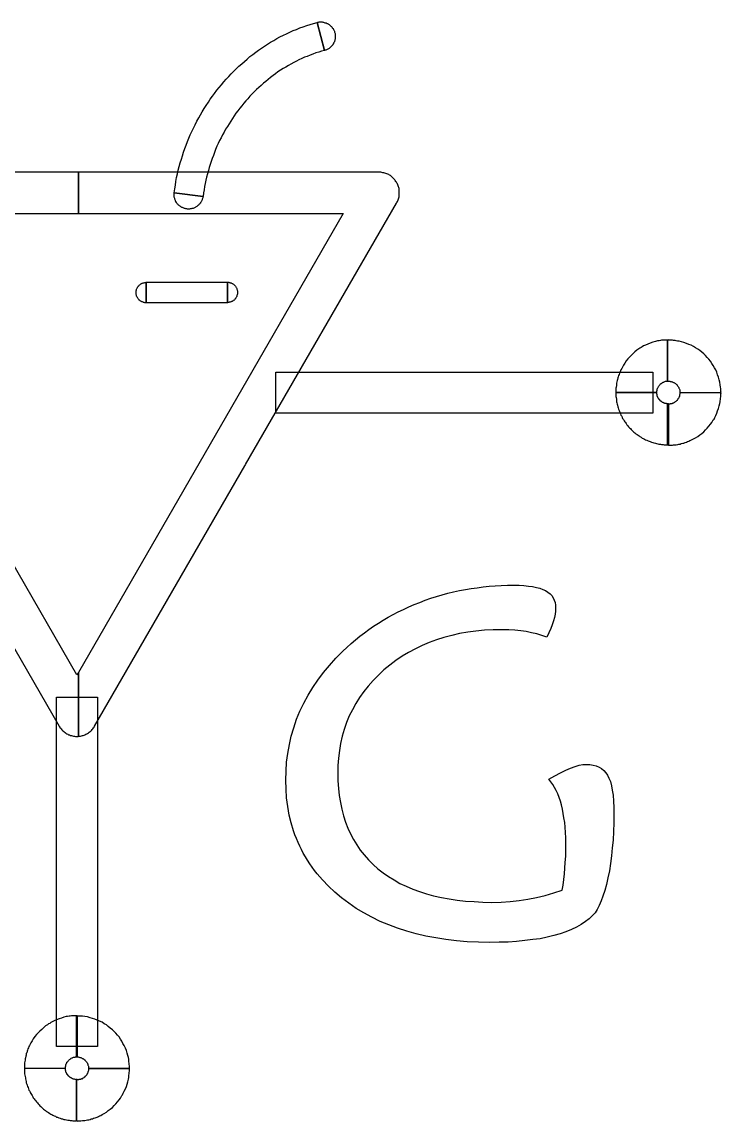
# Model space of a CAD drawing. Extents: x 0 to 100, y 0 to 29.2.
# Drawn here: x 15.4 to 33.57, y 0.65 to 29.21 of the extents above; entities that cross this region are included whole.
import ezdxf

# ---------------------------------------------------------------- set-up
doc = ezdxf.new("R2010")
doc.units = 0
doc.layers.get('0').update_dxf_attribs({"linetype": 'CONTINUOUS'})

msp = doc.modelspace()

# ---------------------------------------------------------------- linework, layer by layer
at = {"color": 7}
for points in [[(20.106271, 24.675073), (19.356271, 24.768873), (19.36877, 24.868883), (19.387521, 24.968883), (19.40002, 25.062683), (19.418771, 25.162693), (19.443771, 25.256393), (19.462522, 25.356403), (19.487523, 25.450203), (19.512523, 25.543903), (19.543773, 25.637703), (19.568774, 25.731503), (19.600024, 25.825203), (19.631274, 25.919003), (19.668774, 26.006503), (19.700024, 26.100203), (19.737524, 26.187704), (19.775024, 26.275204), (19.818774, 26.362704), (19.856274, 26.450204), (19.900024, 26.537704), (19.943774, 26.625204), (19.993774, 26.712704), (20.037524, 26.793904), (20.087524, 26.875204), (20.137524, 26.956404), (20.187524, 27.037704), (20.243774, 27.118904), (20.293774, 27.200204), (20.350024, 27.275204), (20.406274, 27.350204), (20.462524, 27.431504), (20.525024, 27.500204), (20.587524, 27.575204), (20.643774, 27.650204), (20.706274, 27.719004), (20.775024, 27.787704), (20.837524, 27.856504), (20.906275, 27.925304), (20.975024, 27.994104), (21.037525, 28.056605), (21.112524, 28.119104), (21.181275, 28.181605), (21.250025, 28.244105), (21.325025, 28.306605), (21.400025, 28.362905), (21.475025, 28.419205), (21.550025, 28.475505), (21.625025, 28.525505), (21.706275, 28.581805), (21.781275, 28.631805), (21.862525, 28.681805), (21.943775, 28.725605), (22.025025, 28.775605), (22.106275, 28.819305), (22.193775, 28.863105), (22.275025, 28.900605), (22.362525, 28.944405), (22.450025, 28.981905), (22.537525, 29.013105), (22.625025, 29.050605), (22.712525, 29.081805), (22.800025, 29.113005), (22.887525, 29.144305), (22.981275, 29.169306), (23.068776, 29.194306), (23.262527, 28.463006), (23.187527, 28.444305), (23.112527, 28.419304), (23.037526, 28.400503), (22.962527, 28.369303), (22.887526, 28.344302), (22.812526, 28.313103), (22.743776, 28.288102), (22.675026, 28.256802), (22.600026, 28.219302), (22.531276, 28.188102), (22.462526, 28.150602), (22.387526, 28.113102), (22.325026, 28.075602), (22.256276, 28.031802), (22.187526, 27.994302), (22.118776, 27.950502), (22.050026, 27.906702), (21.987526, 27.856702), (21.925026, 27.812902), (21.862526, 27.762902), (21.800026, 27.712902), (21.737526, 27.662902), (21.675026, 27.612902), (21.612526, 27.556602), (21.556276, 27.506601), (21.493776, 27.450402), (21.437526, 27.394101), (21.381276, 27.337902), (21.325026, 27.275401), (21.268776, 27.212902), (21.218776, 27.156601), (21.162526, 27.094101), (21.112526, 27.031601), (21.062526, 26.962801), (21.012525, 26.900301), (20.962526, 26.837801), (20.912525, 26.769001), (20.868775, 26.700301), (20.825026, 26.631501), (20.781275, 26.562701), (20.737525, 26.487701), (20.693775, 26.418901), (20.656275, 26.343901), (20.612525, 26.275101), (20.575025, 26.200101), (20.537525, 26.125101), (20.500025, 26.050101), (20.468775, 25.975101), (20.431275, 25.893901), (20.400025, 25.818901), (20.375025, 25.737701), (20.343775, 25.662701), (20.318774, 25.581501), (20.287524, 25.5002), (20.262524, 25.425201), (20.243773, 25.3439), (20.218772, 25.2626), (20.200021, 25.1751), (20.175021, 25.0938), (20.162522, 25.0126), (20.143771, 24.9313), (20.131272, 24.8438), (20.118773, 24.7626)], [(23.262512, 28.46285), (23.06876, 29.194151), (23.087512, 29.200151), (23.106263, 29.200151), (23.125014, 29.206152), (23.143765, 29.206152), (23.162516, 29.206152), (23.181267, 29.206152), (23.200018, 29.206152), (23.218769, 29.200151), (23.23752, 29.200151), (23.256271, 29.194151), (23.275022, 29.18815), (23.293773, 29.18815), (23.306272, 29.182149), (23.325023, 29.16965), (23.343774, 29.163649), (23.356273, 29.157649), (23.368772, 29.145147), (23.387523, 29.139146), (23.400021, 29.126647), (23.41252, 29.114148), (23.431271, 29.10165), (23.443773, 29.089151), (23.456272, 29.076652), (23.462572, 29.057951), (23.475071, 29.045452), (23.487569, 29.032953), (23.493869, 29.014152), (23.506368, 28.995451), (23.512668, 28.982952), (23.518968, 28.964151), (23.525267, 28.94545), (23.531466, 28.926749), (23.537666, 28.908049), (23.537666, 28.889348), (23.543965, 28.870547), (23.543965, 28.851846), (23.543965, 28.833045), (23.543965, 28.814344), (23.543965, 28.795643), (23.537666, 28.776942), (23.537666, 28.758141), (23.531466, 28.73944), (23.531466, 28.720739), (23.525267, 28.708241), (23.518968, 28.689439), (23.506469, 28.670739), (23.500269, 28.65824), (23.49407, 28.639539), (23.481571, 28.62704), (23.475272, 28.608339), (23.462773, 28.59584), (23.450271, 28.583341), (23.437772, 28.570842), (23.425273, 28.558344), (23.412774, 28.545842), (23.400275, 28.533343), (23.381524, 28.520844), (23.369026, 28.508345), (23.350275, 28.502344), (23.331523, 28.489846), (23.319025, 28.483845), (23.300274, 28.477844), (23.281523, 28.471843)], [(19.356271, 24.76887), (20.106271, 24.67507), (20.099972, 24.656269), (20.099972, 24.637568), (20.093773, 24.618867), (20.087573, 24.600167), (20.081274, 24.581466), (20.074974, 24.568967), (20.062475, 24.550166), (20.056276, 24.531465), (20.043774, 24.518966), (20.037474, 24.500265), (20.024976, 24.487764), (20.012477, 24.475265), (19.999978, 24.462766), (19.987479, 24.450267), (19.97498, 24.437768), (19.962481, 24.425269), (19.94373, 24.41277), (19.931231, 24.406769), (19.91248, 24.394268), (19.899981, 24.388267), (19.88123, 24.375768), (19.868731, 24.369767), (19.84998, 24.363767), (19.831229, 24.363767), (19.812478, 24.357766), (19.793727, 24.351765), (19.775026, 24.351765), (19.756275, 24.345764), (19.737524, 24.345764), (19.718773, 24.345764), (19.700022, 24.345764), (19.681271, 24.351765), (19.66252, 24.351765), (19.643769, 24.357766), (19.625018, 24.363767), (19.606267, 24.369767), (19.587516, 24.375768), (19.575017, 24.381769), (19.556266, 24.38777), (19.543767, 24.39377), (19.525016, 24.406269), (19.512517, 24.418768), (19.493766, 24.424769), (19.481267, 24.437268), (19.468768, 24.449767), (19.45627, 24.462266), (19.443771, 24.474767), (19.431272, 24.493468), (19.41877, 24.505967), (19.412571, 24.518466), (19.400072, 24.537167), (19.393873, 24.549666), (19.387573, 24.568467), (19.381374, 24.587168), (19.375074, 24.599666), (19.368774, 24.618367), (19.362575, 24.637068), (19.356276, 24.655769), (19.356276, 24.67457), (19.356276, 24.693271), (19.356276, 24.712072), (19.356276, 24.730773), (19.356276, 24.749474)], [(18.630533, 22.443687), (18.630533, 21.912396), (18.618034, 21.912396), (18.605535, 21.912396), (18.593036, 21.912396), (18.574285, 21.918397), (18.561786, 21.918397), (18.549287, 21.924398), (18.536788, 21.930399), (18.524289, 21.930399), (18.51809, 21.936399), (18.505591, 21.9424), (18.493092, 21.948401), (18.480593, 21.954402), (18.474394, 21.960402), (18.461893, 21.972901), (18.449394, 21.978902), (18.443195, 21.984903), (18.436895, 21.997402), (18.424396, 22.003403), (18.418096, 22.015901), (18.411897, 22.0284), (18.405597, 22.034401), (18.399298, 22.0469), (18.393098, 22.059399), (18.386799, 22.071898), (18.380599, 22.084397), (18.3743, 22.096896), (18.3743, 22.109395), (18.368, 22.121894), (18.368, 22.134392), (18.368, 22.146891), (18.368, 22.15939), (18.368, 22.171889), (18.368, 22.190691), (18.368, 22.203189), (18.368, 22.215688), (18.368, 22.228187), (18.3743, 22.240686), (18.3743, 22.253185), (18.380599, 22.265684), (18.386799, 22.278183), (18.393098, 22.290682), (18.399298, 22.303181), (18.405597, 22.31568), (18.411897, 22.32168), (18.418096, 22.334179), (18.424396, 22.346678), (18.436895, 22.352679), (18.443195, 22.365178), (18.449394, 22.371179), (18.461893, 22.377179), (18.474394, 22.389678), (18.480593, 22.395679), (18.493092, 22.40168), (18.505591, 22.407681), (18.51809, 22.413681), (18.524289, 22.419682), (18.536788, 22.419682), (18.549287, 22.425683), (18.561786, 22.431684), (18.574285, 22.431684), (18.593036, 22.437684), (18.605535, 22.437684), (18.618034, 22.437684)], [(18.631259, 22.443687), (20.73751, 22.443687), (20.73751, 21.912396), (18.631259, 21.912396)], [(20.73751, 21.912387), (20.73751, 22.443677), (20.750009, 22.443677), (20.762508, 22.443677), (20.775007, 22.443677), (20.787506, 22.437676), (20.800008, 22.437676), (20.812507, 22.431676), (20.825005, 22.425675), (20.837504, 22.425675), (20.850003, 22.419674), (20.862502, 22.413673), (20.875001, 22.407673), (20.8812, 22.401672), (20.893699, 22.395671), (20.906198, 22.383172), (20.912397, 22.377172), (20.924896, 22.371171), (20.931196, 22.358672), (20.937395, 22.352671), (20.949894, 22.340172), (20.956194, 22.327673), (20.962494, 22.321673), (20.968693, 22.309174), (20.974892, 22.296675), (20.981192, 22.284176), (20.987491, 22.271677), (20.987491, 22.259178), (20.993791, 22.246679), (20.993791, 22.23418), (20.99999, 22.21866), (20.99999, 22.206161), (20.99999, 22.193662), (20.99999, 22.174861), (20.99999, 22.162362), (20.99999, 22.149863), (20.99999, 22.137364), (20.993791, 22.124865), (20.993791, 22.112366), (20.987491, 22.099867), (20.987491, 22.087368), (20.981192, 22.074869), (20.974892, 22.06237), (20.968693, 22.049871), (20.962494, 22.037372), (20.956194, 22.031372), (20.949894, 22.018873), (20.937395, 22.006374), (20.931196, 22.000373), (20.924896, 21.987874), (20.912397, 21.981873), (20.906198, 21.975873), (20.893699, 21.963374), (20.8812, 21.957373), (20.875001, 21.951372), (20.862502, 21.945372), (20.850003, 21.939371), (20.837504, 21.93337), (20.825005, 21.93337), (20.812507, 21.927369), (20.800008, 21.921369), (20.787506, 21.921369), (20.775007, 21.915368), (20.762508, 21.915368), (20.750009, 21.915368)], [(32.179432, 19.874939), (32.1877, 19.874939), (32.193899, 19.874939), (32.200101, 19.874939), (32.200101, 19.871321), (32.206303, 19.871321), (32.219223, 19.871321), (32.225425, 19.871321), (32.231624, 19.871321), (32.237826, 19.871321), (32.250227, 19.865637), (32.256428, 19.865637), (32.275034, 19.865637), (32.294153, 19.859436), (32.306556, 19.853235), (32.318957, 19.84755), (32.331361, 19.841349), (32.343762, 19.835664), (32.356682, 19.829463), (32.369083, 19.823262), (32.381486, 19.81086), (32.393887, 19.804659), (32.400089, 19.798974), (32.413009, 19.786572), (32.42541, 19.774169), (32.431612, 19.767968), (32.437813, 19.755566), (32.450215, 19.743164), (32.456416, 19.730245), (32.462618, 19.717842), (32.46882, 19.70544), (32.475019, 19.693038), (32.481221, 19.680635), (32.487423, 19.667716), (32.494141, 19.649113), (32.494141, 19.63671), (32.494141, 19.624308), (32.499824, 19.598986), (32.499824, 19.593302), (32.499824, 19.5809), (32.499824, 19.574698), (33.56901, 19.574698), (33.562809, 19.604154), (33.562809, 19.641361), (33.562809, 19.679085), (33.556607, 19.716292), (33.550408, 19.778821), (33.537488, 19.84755), (33.518885, 19.910078), (33.506481, 19.978808), (33.481677, 20.041337), (33.456356, 20.103865), (33.431551, 20.166394), (33.400029, 20.222721), (33.369022, 20.279048), (33.331298, 20.335376), (33.294092, 20.391186), (33.256368, 20.441312), (33.212961, 20.491438), (33.169035, 20.541565), (33.118909, 20.58549), (33.068784, 20.628898), (33.019174, 20.666621), (32.962845, 20.703828), (32.906518, 20.741552), (32.85019, 20.772558), (32.793863, 20.804081), (32.731334, 20.828886), (32.668808, 20.85369), (32.606279, 20.879012), (32.537548, 20.891414), (32.481221, 20.910017), (32.437813, 20.916219), (32.406291, 20.92242), (32.375284, 20.928104), (32.33756, 20.928104), (32.306556, 20.934305), (32.268832, 20.934305), (32.231624, 20.934305), (32.200101, 20.93999), (32.200101, 20.943607), (32.179432, 20.942574), (32.179432, 19.874939), (32.179432, 19.874939), (32.179432, 20.942574), (32.169095, 20.942057), (32.131373, 20.942057), (32.094165, 20.942057), (32.062642, 20.936373), (32.025437, 20.936373), (31.993914, 20.930171), (31.962908, 20.924487), (31.918981, 20.918286), (31.862654, 20.899682), (31.793926, 20.886763), (31.731397, 20.861959), (31.668868, 20.837154), (31.606339, 20.811832), (31.55673, 20.787028), (31.519006, 20.767907), (31.494201, 20.749304), (31.462678, 20.7307), (31.431674, 20.712097), (31.381547, 20.674373), (31.331421, 20.637166), (31.281296, 20.593241), (31.237886, 20.549316), (31.18776, 20.49919), (31.150036, 20.449581), (31.106629, 20.399454), (31.068904, 20.343127), (31.031699, 20.2868), (31.006375, 20.236674), (30.987772, 20.199467), (30.96917, 20.167944), (30.95625, 20.143139), (30.943846, 20.112133), (30.931445, 20.080611), (30.919044, 20.049605), (30.906641, 20.018082), (30.894237, 19.987076), (30.887519, 19.95607), (30.88132, 19.918347), (30.868916, 19.887341), (30.862714, 19.855818), (30.856515, 19.824813), (30.849798, 19.787089), (30.849798, 19.756083), (30.843596, 19.718359), (30.83791, 19.687353), (30.83791, 19.649629), (30.83791, 19.612422), (30.831192, 19.5809), (31.900379, 19.5809), (31.900379, 19.593302), (31.900379, 19.599503), (31.900379, 19.605188), (31.900379, 19.611389), (31.900379, 19.61759), (31.90658, 19.629992), (31.90658, 19.636193), (31.90658, 19.641878), (31.90658, 19.648079), (31.90658, 19.653763), (31.91278, 19.659965), (31.91278, 19.672367), (31.918981, 19.678568), (31.918981, 19.684253), (31.925183, 19.697172), (31.925183, 19.702856), (31.931385, 19.709057), (31.931385, 19.714742), (31.943786, 19.733862), (31.949988, 19.746264), (31.962908, 19.758667), (31.969107, 19.771069), (31.975309, 19.77727), (31.987712, 19.789672), (32.000113, 19.802075), (32.006315, 19.808276), (32.018716, 19.814477), (32.037838, 19.826879), (32.044039, 19.832564), (32.050241, 19.832564), (32.050241, 19.838765), (32.068844, 19.844966), (32.081245, 19.850651), (32.093649, 19.856852), (32.10605, 19.862536), (32.125171, 19.868737), (32.143774, 19.868737), (32.149976, 19.868737), (32.162377, 19.874939), (32.169095, 19.874939), (32.175297, 19.874939), (32.179432, 19.874939)], [(31.793765, 19.043436), (26.896888, 19.043436), (22.000011, 19.043436), (22.000011, 20.106006), (26.896888, 20.106006), (31.793765, 20.106006)], [(32.179432, 18.219742), (32.199585, 18.216125), (32.199585, 19.284794), (32.187182, 19.284794), (32.180982, 19.284794), (32.179432, 19.284794), (32.179432, 18.219742), (32.179432, 18.219742), (32.179432, 19.284794), (32.174781, 19.284794), (32.168579, 19.284794), (32.162377, 19.284794), (32.14946, 19.290478), (32.143258, 19.290478), (32.137056, 19.290478), (32.130854, 19.290478), (32.124655, 19.290478), (32.118453, 19.296679), (32.10605, 19.296679), (32.099851, 19.30288), (32.093649, 19.30288), (32.081245, 19.308565), (32.075046, 19.308565), (32.068326, 19.314766), (32.062126, 19.314766), (32.055924, 19.320451), (32.049723, 19.320451), (32.043523, 19.326652), (32.037322, 19.326652), (32.03112, 19.332853), (32.024918, 19.338537), (32.018716, 19.344739), (32.012517, 19.35094), (32.006315, 19.356624), (32.000113, 19.356624), (31.993914, 19.362825), (31.987712, 19.368509), (31.980994, 19.374711), (31.974793, 19.380912), (31.974793, 19.386596), (31.968591, 19.392797), (31.962389, 19.392797), (31.962389, 19.398482), (31.95619, 19.404683), (31.949988, 19.410884), (31.949988, 19.416569), (31.943786, 19.42277), (31.943786, 19.428971), (31.937584, 19.434655), (31.931385, 19.440857), (31.931385, 19.446541), (31.925183, 19.452742), (31.925183, 19.458943), (31.918465, 19.464628), (31.918465, 19.47703), (31.912264, 19.483231), (31.912264, 19.495634), (31.906062, 19.501835), (31.906062, 19.507519), (31.906062, 19.51372), (31.906062, 19.519922), (31.906062, 19.525606), (31.899863, 19.538008), (31.899863, 19.544209), (31.899863, 19.550411), (31.899863, 19.556095), (31.899863, 19.562296), (31.899863, 19.574698), (30.831192, 19.574698), (30.830676, 19.574698), (30.836878, 19.550927), (30.836878, 19.51372), (30.836878, 19.475996), (30.84308, 19.444991), (30.849279, 19.407267), (30.849279, 19.376261), (30.855481, 19.338537), (30.861683, 19.307531), (30.8684, 19.276009), (30.880801, 19.245003), (30.887003, 19.207279), (30.893205, 19.176273), (30.905606, 19.144751), (30.918526, 19.113745), (30.930929, 19.082739), (30.94333, 19.051216), (30.955734, 19.02021), (30.968135, 18.988688), (30.987257, 18.963883), (30.999658, 18.932361), (31.012061, 18.901355), (31.030664, 18.87655), (31.049786, 18.845027), (31.068388, 18.820223), (31.086991, 18.794901), (31.105594, 18.770097), (31.124716, 18.739091), (31.14952, 18.713769), (31.168123, 18.688965), (31.187244, 18.663643), (31.212049, 18.638838), (31.236854, 18.614034), (31.255973, 18.594913), (31.280777, 18.570109), (31.306101, 18.551505), (31.330905, 18.526184), (31.35571, 18.50758), (31.387232, 18.488977), (31.412037, 18.470373), (31.437358, 18.451253), (31.462162, 18.432649), (31.493169, 18.414046), (31.51849, 18.394926), (31.549496, 18.382523), (31.581019, 18.370121), (31.605823, 18.351517), (31.643548, 18.339115), (31.674551, 18.326196), (31.699875, 18.313794), (31.730879, 18.301391), (31.761885, 18.288989), (31.793408, 18.276587), (31.824414, 18.270385), (31.862138, 18.264184), (31.893145, 18.251782), (31.930867, 18.246098), (31.955671, 18.239896), (31.993396, 18.233695), (32.024402, 18.228011), (32.062126, 18.228011), (32.093133, 18.22181), (32.130854, 18.22181), (32.168579, 18.22181), (32.179432, 18.219742)], [(32.499824, 19.570564), (32.499824, 19.56488), (32.499824, 19.551961), (32.499824, 19.546276), (32.499824, 19.540075), (32.499824, 19.534391), (32.493625, 19.521472), (32.493625, 19.515787), (32.493625, 19.497184), (32.487423, 19.478064), (32.481221, 19.465661), (32.474503, 19.453259), (32.46882, 19.440857), (32.462618, 19.421736), (32.4559, 19.416052), (32.4559, 19.409851), (32.449699, 19.409851), (32.437298, 19.391247), (32.431096, 19.378845), (32.424894, 19.372644), (32.412493, 19.360241), (32.400089, 19.347839), (32.393371, 19.341638), (32.38097, 19.335437), (32.368567, 19.323034), (32.356166, 19.31735), (32.33756, 19.304948), (32.330842, 19.304948), (32.324643, 19.298747), (32.318441, 19.298747), (32.31224, 19.292545), (32.299836, 19.292545), (32.293637, 19.286861), (32.281233, 19.286861), (32.275034, 19.28066), (32.268832, 19.28066), (32.26263, 19.28066), (32.256428, 19.28066), (32.250227, 19.28066), (32.23731, 19.274459), (32.231624, 19.274459), (32.224906, 19.274459), (32.218704, 19.274459), (32.212505, 19.274459), (32.200101, 19.274459), (32.200101, 18.20579), (32.231108, 18.209924), (32.268313, 18.209924), (32.306038, 18.209924), (32.337044, 18.216125), (32.374769, 18.216125), (32.405775, 18.222326), (32.443497, 18.228011), (32.475019, 18.234212), (32.506026, 18.239896), (32.537032, 18.252815), (32.574757, 18.2585), (32.605763, 18.264701), (32.637286, 18.277103), (32.668289, 18.289506), (32.699812, 18.301908), (32.730818, 18.314827), (32.762341, 18.327229), (32.787146, 18.339632), (32.818668, 18.358235), (32.855876, 18.371154), (32.906002, 18.40216), (32.962329, 18.439367), (33.018656, 18.477091), (33.068265, 18.514815), (33.118393, 18.558223), (33.168519, 18.608349), (33.212442, 18.652274), (33.255852, 18.7024), (33.293574, 18.75201), (33.330782, 18.802136), (33.349904, 18.833142), (33.368507, 18.864664), (33.387109, 18.889469), (33.406231, 18.927193), (33.431036, 18.977319), (33.45584, 19.039848), (33.481161, 19.102376), (33.505966, 19.164904), (33.518367, 19.233634), (33.537488, 19.289445), (33.54369, 19.33337), (33.549889, 19.364375), (33.556091, 19.395898), (33.556091, 19.433105), (33.562293, 19.464628), (33.562293, 19.501835), (33.562293, 19.539559), (33.568494, 19.570564), (32.499824, 19.570564)], [(29.093763, 9.530261), (29.250016, 9.617761), (29.393764, 9.698961), (29.531265, 9.761461), (29.656265, 9.817761), (29.775015, 9.861461), (29.881264, 9.892661), (29.975014, 9.911462), (30.056265, 9.911462), (30.156264, 9.911462), (30.243764, 9.898963), (30.325015, 9.873963), (30.400014, 9.842763), (30.462514, 9.805263), (30.525014, 9.755263), (30.575015, 9.698963), (30.618763, 9.636463), (30.656265, 9.555163), (30.693765, 9.467663), (30.718768, 9.361413), (30.743771, 9.242653), (30.76253, 9.111393), (30.775045, 8.961382), (30.781236, 8.798872), (30.781236, 8.623862), (30.781236, 8.392592), (30.775045, 8.167572), (30.76253, 7.948812), (30.743771, 7.742542), (30.725012, 7.536282), (30.700009, 7.342522), (30.668759, 7.148752), (30.63126, 6.967491), (30.59376, 6.792481), (30.550009, 6.636221), (30.500008, 6.492461), (30.456259, 6.367451), (30.400009, 6.248691), (30.350008, 6.148681), (30.29376, 6.061181), (30.23126, 5.992381), (30.14376, 5.904881), (30.043758, 5.829881), (29.931259, 5.754881), (29.812509, 5.686181), (29.68126, 5.623681), (29.537507, 5.567381), (29.387509, 5.511181), (29.225007, 5.467381), (29.050009, 5.423681), (28.868759, 5.386181), (28.675007, 5.36118), (28.468759, 5.33618), (28.256256, 5.311179), (28.037507, 5.29868), (27.806258, 5.29268), (27.562508, 5.286679), (27.268757, 5.29268), (26.975006, 5.305179), (26.693757, 5.330179), (26.418762, 5.361479), (26.156262, 5.405179), (25.893762, 5.455179), (25.643762, 5.511479), (25.400013, 5.580179), (25.162511, 5.655179), (24.931263, 5.742679), (24.712512, 5.836479), (24.493762, 5.942739), (24.28751, 6.055249), (24.087512, 6.173999), (23.893761, 6.305259), (23.706261, 6.449019), (23.531261, 6.592779), (23.368762, 6.749039), (23.212512, 6.911559), (23.07501, 7.07407), (23.006261, 7.16157), (22.94376, 7.24287), (22.88126, 7.33037), (22.82501, 7.42417), (22.76876, 7.51167), (22.71251, 7.60537), (22.66251, 7.69917), (22.61876, 7.79297), (22.57501, 7.88667), (22.53126, 7.98668), (22.49376, 8.08669), (22.45626, 8.18669), (22.39376, 8.39296), (22.34376, 8.59922), (22.30626, 8.817991), (22.27501, 9.043), (22.262511, 9.268021), (22.256212, 9.505541), (22.262511, 9.736801), (22.27501, 9.974321), (22.30626, 10.199341), (22.35001, 10.430601), (22.40001, 10.649371), (22.46251, 10.868131), (22.53751, 11.086902), (22.62501, 11.299412), (22.72501, 11.505682), (22.837513, 11.711942), (22.956262, 11.911962), (23.087513, 12.105722), (23.237512, 12.299482), (23.393762, 12.487002), (23.556263, 12.674512), (23.737512, 12.855772), (23.843762, 12.955783), (23.956262, 13.055792), (24.068761, 13.149493), (24.181263, 13.243293), (24.300012, 13.330793), (24.418762, 13.418293), (24.537511, 13.505793), (24.662511, 13.587093), (24.787511, 13.662093), (24.918762, 13.737093), (25.043763, 13.812093), (25.181264, 13.880893), (25.318762, 13.943393), (25.456263, 14.012093), (25.593763, 14.068393), (25.737513, 14.124693), (25.881262, 14.180993), (26.025014, 14.230993), (26.175013, 14.274693), (26.318762, 14.318493), (26.468763, 14.362293), (26.618763, 14.399793), (26.768764, 14.430993), (26.925013, 14.462293), (27.075014, 14.487294), (27.231263, 14.505995), (27.387513, 14.524796), (27.543763, 14.543595), (27.700015, 14.556093), (27.856265, 14.562094), (28.018764, 14.568095), (28.181266, 14.568095), (28.318764, 14.568095), (28.443764, 14.562094), (28.562514, 14.549593), (28.668763, 14.537094), (28.768765, 14.512093), (28.856265, 14.493292), (28.937514, 14.462092), (29.006266, 14.430792), (29.068765, 14.387092), (29.125016, 14.343292), (29.168765, 14.299492), (29.206264, 14.243192), (29.231267, 14.180692), (29.25627, 14.118192), (29.268759, 14.049492), (29.268759, 13.974492), (29.268759, 13.899492), (29.25627, 13.818192), (29.237511, 13.730692), (29.212508, 13.643192), (29.181258, 13.543181), (29.143759, 13.443171), (29.093758, 13.330671), (29.03751, 13.218161), (28.91251, 13.268161), (28.781261, 13.305661), (28.64376, 13.336961), (28.506259, 13.368161), (28.36251, 13.386862), (28.206261, 13.399361), (28.050008, 13.41186), (27.87501, 13.41186), (27.643759, 13.41186), (27.41876, 13.399361), (27.200008, 13.374361), (26.987508, 13.34936), (26.77501, 13.31186), (26.568757, 13.26816), (26.36876, 13.21186), (26.175009, 13.14936), (25.987509, 13.08066), (25.800009, 13.00566), (25.625009, 12.91816), (25.450008, 12.82436), (25.281258, 12.72435), (25.118759, 12.61185), (24.962509, 12.49309), (24.806259, 12.36808), (24.662507, 12.230569), (24.525009, 12.093059), (24.400009, 11.949299), (24.281258, 11.805539), (24.175008, 11.655529), (24.075008, 11.499269), (23.987508, 11.336759), (23.906258, 11.174239), (23.837508, 10.999229), (23.775007, 10.824219), (23.725008, 10.649209), (23.681258, 10.461689), (23.650007, 10.274178), (23.625007, 10.080418), (23.612508, 9.886648), (23.606208, 9.680388), (23.612508, 9.486628), (23.625007, 9.292858), (23.643758, 9.105348), (23.675008, 8.924088), (23.712508, 8.755328), (23.756258, 8.580308), (23.806258, 8.417798), (23.868758, 8.261537), (23.937508, 8.111527), (24.018758, 7.961517), (24.100008, 7.824007), (24.193758, 7.686497), (24.293759, 7.561487), (24.406259, 7.436477), (24.52501, 7.317717), (24.65001, 7.205217), (24.787509, 7.098957), (24.92501, 7.005157), (25.07501, 6.911457), (25.225009, 6.823957), (25.38751, 6.748957), (25.556261, 6.673957), (25.73126, 6.611457), (25.912509, 6.548957), (26.100009, 6.498957), (26.30001, 6.455157), (26.50001, 6.417657), (26.712511, 6.386457), (26.925011, 6.361456), (27.150012, 6.348957), (27.381258, 6.336458), (27.612509, 6.330457), (27.856259, 6.336458), (28.08751, 6.355259), (28.325011, 6.374061), (28.55001, 6.411561), (28.775012, 6.455261), (29.000011, 6.511561), (29.22501, 6.574061), (29.443759, 6.642861), (29.462518, 6.780371), (29.481277, 6.924131), (29.500036, 7.067891), (29.512525, 7.217901), (29.518822, 7.367911), (29.53131, 7.530421), (29.53131, 7.692934), (29.53131, 7.861694), (29.53131, 8.005454), (29.525119, 8.142964), (29.518822, 8.280474), (29.506333, 8.405485), (29.487574, 8.524245), (29.468815, 8.643005), (29.450056, 8.755515), (29.425053, 8.861765), (29.393803, 8.961775), (29.362553, 9.055575), (29.325051, 9.149275), (29.287552, 9.236775), (29.243803, 9.318075), (29.193802, 9.393075), (29.143801, 9.461775)], [(16.293758, 2.586018), (16.293758, 11.661662), (17.362509, 11.661662), (17.362509, 2.586018)], [(16.814477, 2.316836), (16.818612, 2.316836), (16.831014, 2.316836), (16.831014, 3.379821), (16.814477, 3.381888), (16.814477, 2.316836), (16.814477, 2.316836), (16.814477, 3.381888), (16.79329, 3.384989), (16.756083, 3.384989), (16.724561, 3.384989), (16.687353, 3.379305), (16.655831, 3.373103), (16.624825, 3.373103), (16.587101, 3.367419), (16.549894, 3.361218), (16.487366, 3.342614), (16.424837, 3.323494), (16.362309, 3.304891), (16.29978, 3.280086), (16.237252, 3.254765), (16.180924, 3.223759), (16.149918, 3.205155), (16.124597, 3.186035), (16.093591, 3.173632), (16.062069, 3.148828), (16.011943, 3.117305), (15.962333, 3.07338), (15.912207, 3.029972), (15.862081, 2.986047), (15.818156, 2.942122), (15.774748, 2.892513), (15.737024, 2.842387), (15.693616, 2.786059), (15.662093, 2.729732), (15.631087, 2.679606), (15.611967, 2.642398), (15.599565, 2.610876), (15.580961, 2.586071), (15.568559, 2.548347), (15.556156, 2.523542), (15.543237, 2.49202), (15.537036, 2.461016), (15.524634, 2.423291), (15.512231, 2.398487), (15.50603, 2.360762), (15.499829, 2.329756), (15.493628, 2.29255), (15.481226, 2.261028), (15.481226, 2.230021), (15.475024, 2.192297), (15.468823, 2.16129), (15.468823, 2.123566), (15.468823, 2.092562), (15.462622, 2.054838), (15.462622, 2.023831), (16.531291, 2.023831), (16.531291, 2.036235), (16.531291, 2.042434), (16.531291, 2.04812), (16.531291, 2.054322), (16.531291, 2.060521), (16.531291, 2.066207), (16.537492, 2.072409), (16.537492, 2.08481), (16.537492, 2.091012), (16.537492, 2.096695), (16.543693, 2.102897), (16.543693, 2.109099), (16.543693, 2.114782), (16.549894, 2.120984), (16.549894, 2.126667), (16.556095, 2.139587), (16.556095, 2.145272), (16.556095, 2.151472), (16.562296, 2.157158), (16.569015, 2.176276), (16.581417, 2.18868), (16.587618, 2.194363), (16.60002, 2.207283), (16.606222, 2.219687), (16.618624, 2.232088), (16.624825, 2.238289), (16.637227, 2.25069), (16.650147, 2.256376), (16.66875, 2.268777), (16.674951, 2.274979), (16.681152, 2.274979), (16.681152, 2.281181), (16.700273, 2.286864), (16.712675, 2.293066), (16.725077, 2.299268), (16.73748, 2.304951), (16.749882, 2.304951), (16.775204, 2.311153), (16.781405, 2.311153), (16.787606, 2.316836), (16.800008, 2.316836), (16.806209, 2.316836), (16.812411, 2.316836), (16.814477, 2.316836)], [(16.831531, 3.375687), (16.831531, 2.313219), (16.837215, 2.313219), (16.843933, 2.313219), (16.856335, 2.313219), (16.874939, 2.307536), (16.887341, 2.307536), (16.905945, 2.301334), (16.918864, 2.301334), (16.931266, 2.295132), (16.943668, 2.289449), (16.956071, 2.283247), (16.968473, 2.277046), (16.987594, 2.271362), (16.993795, 2.26516), (17.006197, 2.252759), (17.0186, 2.246558), (17.031002, 2.234154), (17.037203, 2.228471), (17.050122, 2.215551), (17.062524, 2.20315), (17.068726, 2.190746), (17.074927, 2.184545), (17.087329, 2.172144), (17.09353, 2.15974), (17.100248, 2.147339), (17.106449, 2.134935), (17.11265, 2.122534), (17.11265, 2.103413), (17.118852, 2.091012), (17.125053, 2.072409), (17.125053, 2.066207), (17.125053, 2.053803), (17.125053, 2.047604), (17.125053, 2.041918), (17.131254, 2.028999), (17.131254, 2.023315), (17.125053, 2.017114), (18.193722, 2.017114), (18.193722, 2.045019), (18.193722, 2.082228), (18.18752, 2.11375), (18.18752, 2.150956), (18.181319, 2.182478), (18.181319, 2.213485), (18.175118, 2.251209), (18.168917, 2.294617), (18.149796, 2.350944), (18.131193, 2.413473), (18.112589, 2.482201), (18.087268, 2.54473), (18.056262, 2.607259), (18.025256, 2.663586), (17.993734, 2.719913), (17.962728, 2.776241), (17.925004, 2.832568), (17.881079, 2.882694), (17.837671, 2.93282), (17.793746, 2.976228), (17.749821, 3.020153), (17.69401, 3.064078), (17.643884, 3.107487), (17.593758, 3.14521), (17.537431, 3.176216), (17.481103, 3.21394), (17.418575, 3.244946), (17.356046, 3.270267), (17.293518, 3.295072), (17.231506, 3.313676), (17.168978, 3.332796), (17.100248, 3.351399), (17.03772, 3.363802), (16.975191, 3.370003), (16.931266, 3.375687), (16.90026, 3.375687), (16.862537, 3.375687), (16.831531, 3.375687)], [(16.814477, 0.656473), (16.831531, 0.658542), (16.831531, 0.648204), (16.862537, 0.652856), (16.894059, 0.652856), (16.931266, 0.652856), (16.96899, 0.659058), (16.999996, 0.659058), (17.03772, 0.664741), (17.068726, 0.670943), (17.100248, 0.677145), (17.137455, 0.682828), (17.168978, 0.68903), (17.199984, 0.701431), (17.231506, 0.707632), (17.262512, 0.720036), (17.300236, 0.732437), (17.331242, 0.738639), (17.356046, 0.75104), (17.387569, 0.769646), (17.418575, 0.782047), (17.450098, 0.79445), (17.487305, 0.813569), (17.537431, 0.844576), (17.593758, 0.8823), (17.643884, 0.919506), (17.69401, 0.95723), (17.749821, 1.001156), (17.793746, 1.050765), (17.837671, 1.094689), (17.881079, 1.144817), (17.925004, 1.194942), (17.956527, 1.244551), (17.981332, 1.276074), (17.993734, 1.30708), (18.012337, 1.331885), (18.031458, 1.369609), (18.056262, 1.419735), (18.087785, 1.482264), (18.112589, 1.54479), (18.131193, 1.607319), (18.150313, 1.669848), (18.168917, 1.732377), (18.175118, 1.775784), (18.181319, 1.807307), (18.181319, 1.838313), (18.18752, 1.876038), (18.18752, 1.907044), (18.193722, 1.944766), (18.193722, 1.975772), (18.193722, 2.013497), (17.125053, 2.013497), (17.131254, 2.000577), (17.131254, 1.994894), (17.125053, 1.988692), (17.125053, 1.983009), (17.125053, 1.976807), (17.125053, 1.964403), (17.125053, 1.958201), (17.118852, 1.939599), (17.11265, 1.920996), (17.11265, 1.908076), (17.106449, 1.895675), (17.100248, 1.883271), (17.087846, 1.864669), (17.087846, 1.858467), (17.081645, 1.852265), (17.068726, 1.833662), (17.062524, 1.821261), (17.050122, 1.815059), (17.03772, 1.802656), (17.031519, 1.790255), (17.019116, 1.784053), (17.006197, 1.771652), (16.993795, 1.76545), (16.987594, 1.759764), (16.962789, 1.747363), (16.96899, 1.747363), (16.962789, 1.741161), (16.950387, 1.741161), (16.937467, 1.734962), (16.931266, 1.734962), (16.925065, 1.729276), (16.918864, 1.729276), (16.912663, 1.729276), (16.906462, 1.723074), (16.90026, 1.723074), (16.894059, 1.723074), (16.88114, 1.723074), (16.874939, 1.723074), (16.868738, 1.717391), (16.862537, 1.717391), (16.856335, 1.717391), (16.843933, 1.717391), (16.837732, 1.717391), (16.831531, 1.717391), (16.831531, 1.727726), (16.819128, 1.727726), (16.814477, 1.727726), (16.814477, 0.656473), (16.814477, 0.656473), (16.814477, 1.727726), (16.812927, 1.727726), (16.806726, 1.727726), (16.794324, 1.727726), (16.788123, 1.727726), (16.781405, 1.733411), (16.775204, 1.727726), (16.762801, 1.733411), (16.750399, 1.733411), (16.744198, 1.739611), (16.737996, 1.739611), (16.731278, 1.739611), (16.725594, 1.745812), (16.718876, 1.745812), (16.706474, 1.751498), (16.700273, 1.751498), (16.694071, 1.757698), (16.68787, 1.757698), (16.681669, 1.763383), (16.675468, 1.769583), (16.66875, 1.769583), (16.662549, 1.775784), (16.656348, 1.78147), (16.650147, 1.78147), (16.643945, 1.78767), (16.637744, 1.793871), (16.631543, 1.793871), (16.625342, 1.799557), (16.625342, 1.805756), (16.618624, 1.811442), (16.612423, 1.817644), (16.606222, 1.823843), (16.60002, 1.823843), (16.60002, 1.829529), (16.593819, 1.835728), (16.587618, 1.841414), (16.587618, 1.847616), (16.581417, 1.853815), (16.575216, 1.859501), (16.569015, 1.865703), (16.569015, 1.871902), (16.562296, 1.877588), (16.562296, 1.88379), (16.556095, 1.889473), (16.556095, 1.895675), (16.556095, 1.901874), (16.549894, 1.90756), (16.549894, 1.913762), (16.543693, 1.919961), (16.543693, 1.925647), (16.543693, 1.938048), (16.537492, 1.94425), (16.537492, 1.950452), (16.537492, 1.956135), (16.531291, 1.962337), (16.531291, 1.96802), (16.531291, 1.98094), (16.531291, 1.986626), (16.531291, 1.992825), (16.531291, 1.999027), (16.531291, 2.004713), (16.531291, 2.017114), (15.462622, 2.017114), (15.463139, 1.983525), (15.46934, 1.946316), (15.46934, 1.908592), (15.46934, 1.877588), (15.475541, 1.839864), (15.481742, 1.808857), (15.487943, 1.771133), (15.494145, 1.740129), (15.500346, 1.708607), (15.506547, 1.671398), (15.512748, 1.639876), (15.52515, 1.608869), (15.537553, 1.577347), (15.543754, 1.54634), (15.562357, 1.515337), (15.568559, 1.483814), (15.581478, 1.452808), (15.600082, 1.421285), (15.612484, 1.390279), (15.631087, 1.365474), (15.64349, 1.333951), (15.66261, 1.309147), (15.681213, 1.277624), (15.693616, 1.25282), (15.712736, 1.228015), (15.737541, 1.196493), (15.756144, 1.171688), (15.774748, 1.146367), (15.800069, 1.121563), (15.818673, 1.096239), (15.843994, 1.071435), (15.862598, 1.04663), (15.887402, 1.027511), (15.912724, 1.002706), (15.937528, 0.984101), (15.962333, 0.95878), (15.987655, 0.940177), (16.012459, 0.921056), (16.037264, 0.896251), (16.062585, 0.88385), (16.093591, 0.865247), (16.125114, 0.846126), (16.149918, 0.827523), (16.17524, 0.815119), (16.206246, 0.796001), (16.237252, 0.783597), (16.268774, 0.771196), (16.29978, 0.75259), (16.325102, 0.746391), (16.356107, 0.733988), (16.393832, 0.721587), (16.424837, 0.709183), (16.45636, 0.702981), (16.487366, 0.69058), (16.525089, 0.684378), (16.556095, 0.678695), (16.587618, 0.672493), (16.624825, 0.666291), (16.656348, 0.660608), (16.693555, 0.660608), (16.725077, 0.654406), (16.762284, 0.654406), (16.800008, 0.654406), (16.814477, 0.656473)]]:
    msp.add_lwpolyline(points, close=True, dxfattribs=at)
for points in [[(9.905855, 24.231262), (16.831531, 24.231262), (16.867188, 24.231262), (16.867188, 25.29993), (16.856335, 25.29993), (16.831014, 25.29993), (8.981364, 25.29993)], [(12.443685, 17.706079), (16.36851, 10.90546), (16.371094, 10.90546), (16.375228, 10.899259), (16.38763, 10.874454), (16.406234, 10.855334), (16.418636, 10.836731), (16.43724, 10.811926), (16.45636, 10.792806), (16.474963, 10.780403), (16.493567, 10.7618), (16.518888, 10.743196), (16.537492, 10.730277), (16.562296, 10.711674), (16.587618, 10.699271), (16.612423, 10.686869), (16.637744, 10.680668), (16.662549, 10.668265), (16.687353, 10.662064), (16.712675, 10.65638), (16.73748, 10.650179), (16.762284, 10.650179), (16.787606, 10.643978), (16.812411, 10.643978), (16.837732, 10.643978), (16.862537, 10.643978), (16.867188, 10.645011), (16.867188, 10.645011), (16.893542, 10.650179), (16.918864, 10.650179), (16.943668, 10.65638), (16.96899, 10.662064), (16.987594, 10.668265), (17.012398, 10.67395), (17.03772, 10.686869), (17.062524, 10.699271), (17.087329, 10.704956), (17.106449, 10.717875), (17.131254, 10.736478), (17.149857, 10.748881), (17.168978, 10.768001), (17.187582, 10.780403), (17.206185, 10.799007), (17.224788, 10.81761), (17.243909, 10.842932), (17.262512, 10.861535), (17.274915, 10.88634), (17.287317, 10.90546), (21.195089, 17.67559), (21.200256, 17.680757), (21.212659, 17.705562), (21.212659, 17.706079), (25.137484, 24.499979), (25.136967, 24.501013), (25.143685, 24.514449), (25.156087, 24.539253), (25.169006, 24.557857), (25.175208, 24.583178), (25.18761, 24.607983), (25.193811, 24.633305), (25.200012, 24.66431), (25.200012, 24.689115), (25.206213, 24.714437), (25.206213, 24.739241), (25.206213, 24.770764), (25.206213, 24.795568), (25.206213, 24.820373), (25.200012, 24.851896), (25.200012, 24.876701), (25.193811, 24.902022), (25.18761, 24.926827), (25.175208, 24.951631), (25.169006, 24.976953), (25.156087, 25.001757), (25.143685, 25.020361), (25.131283, 25.045683), (25.11888, 25.064286), (25.100277, 25.089091), (25.087357, 25.108211), (25.068754, 25.126814), (25.05015, 25.145418), (25.03103, 25.164021), (25.012427, 25.183142), (24.993823, 25.195544), (24.97522, 25.214148), (24.949898, 25.22655), (24.931295, 25.238952), (24.90649, 25.251872), (24.881168, 25.257556), (24.856364, 25.269958), (24.831042, 25.276159), (24.806238, 25.282361), (24.781433, 25.288045), (24.756112, 25.294246), (24.731307, 25.29993), (24.699784, 25.29993), (24.67498, 25.29993), (16.867188, 25.29993), (16.867188, 24.231262), (23.751005, 24.231262), (20.293852, 18.237313), (16.867188, 12.305892), (16.867188, 10.645011), (16.867188, 10.645011), (16.867188, 12.305892), (16.82843, 12.238712), (13.368693, 18.237313)]]:
    msp.add_lwpolyline(points, dxfattribs=at)

doc.saveas('drawing.dxf')
